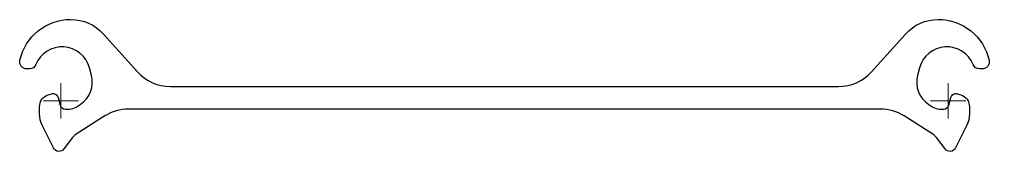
# Model space of a CAD drawing. Header units: millimetres. Extents: x -23 to 526, y -29 to 46.
import ezdxf

# ---------------------------------------------------------------- set-up
doc = ezdxf.new("R2010")
doc.units = ezdxf.units.MM
doc.layers.add('ref', color=4, linetype='Continuous', lineweight=5)

# ---------------------------------------------------------------- blocks, each defined once
blk = doc.blocks.new('AS500-12.7')
blk.add_lwpolyline([(478.79, 37.73, -0.212557), (497.37, 46, -0.351882), (526.17, 22.86, -0.479419), (522.27, 18), (520.77, 18, -0.305615), (517.06, 20.5, 0.719736), (486.77, 18.64), (485.62, 14.35, 0.327333), (492.05, -2.18), (494.28, -3.6, 0.142766), (498.04, -4.7), (500.44, -4.7, 0.339454), (503.34, -2.48), (504.48, 1.77, -0.424475), (508.25, 3.87), (510.05, 3.32, -0.329751), (515, -3.38), (515, -7.45, -0.116146), (513.42, -14.14), (507.13, -26.76, -0.560027), (501.19, -27.28), (496.39, -20.8, 0.091887), (494.79, -19.31), (478.01, -8.62, 0.142766), (464.57, -4.7), (38.43, -4.7, 0.142766), (24.99, -8.62), (8.21, -19.31, 0.091887), (6.61, -20.8), (1.81, -27.28, -0.560027), (-4.13, -26.76), (-10.42, -14.14, -0.116146), (-12, -7.45), (-12, -3.38, -0.329751), (-7.05, 3.32), (-5.25, 3.87, -0.424475), (-1.48, 1.77), (-0.34, -2.48, 0.339454), (2.56, -4.7), (4.96, -4.7, 0.142766), (8.72, -3.6), (10.95, -2.18, 0.327333), (17.38, 14.35), (16.23, 18.64, 0.719736), (-14.06, 20.5, -0.305615), (-17.77, 18), (-19.27, 18, -0.479419), (-23.17, 22.86, -0.351882), (5.63, 46, -0.212557), (24.21, 37.73), (43.53, 16.27, 0.212557), (62.11, 8), (440.89, 8, 0.212557), (459.47, 16.27)], format="xyb", close=True)
at = {"layer": 'ref'}
for p, q in [((0, -10), (0, 10)), ((503, -10), (503, 10)), ((10, 0), (-10, 0)), ((513, 0), (493, 0))]:
    blk.add_line(p, q, dxfattribs=at)

msp = doc.modelspace()

# ---------------------------------------------------------------- block references
msp.add_blockref('AS500-12.7', (0, 0))

doc.saveas('drawing.dxf')
